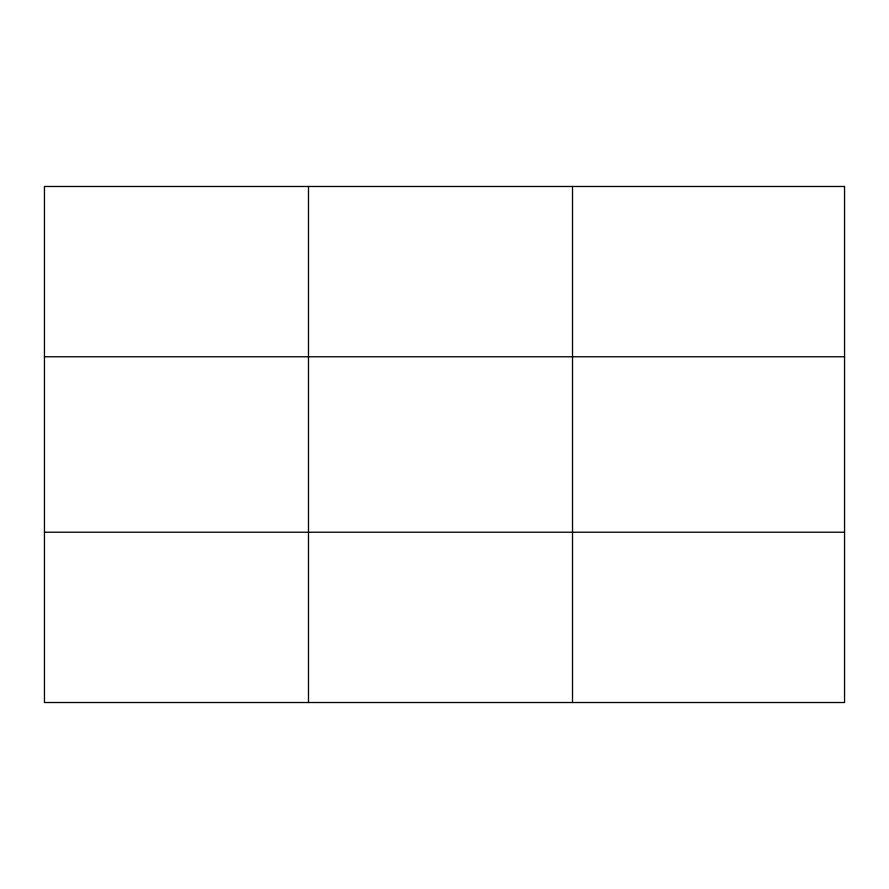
<?xml version="1.0" encoding="UTF-8"?>
<svg xmlns="http://www.w3.org/2000/svg" width="889" height="889" viewBox="0 0 889 889"><rect width="100%" height="100%" fill="white"/><g stroke="black" fill="none" stroke-linecap="round" stroke-linejoin="round"><path stroke-width="1.33" d="M308.483 702.521L308.483 186.479M572.516 702.521L572.516 186.479M44.45 356.767L844.55 356.767M44.45 532.233L844.55 532.233M844.55 186.479L844.55 702.521L44.45 702.521L44.45 186.479L844.55 186.479"/></g></svg>
